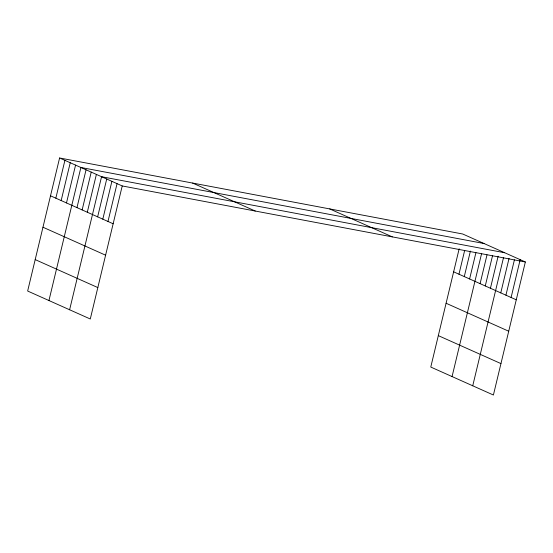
<?xml version="1.0" encoding="UTF-8"?>
<svg xmlns="http://www.w3.org/2000/svg" width="553" height="553" viewBox="0 0 553 553"><rect width="100%" height="100%" fill="white"/><g stroke="black" fill="none" stroke-linecap="round" stroke-linejoin="round"><path stroke-width="0.83" d="M59.593 157.978L27.65 291.03L90.284 318.998L122.227 185.946L59.593 157.978L462.716 234.002L525.35 261.97L493.407 395.022L430.773 367.054L459.163 248.802M55.832 198.181L64.915 160.349M61.162 200.559L70.238 162.727M66.484 202.937L75.567 165.105M48.947 300.542L80.89 167.483L484.013 243.514M76.971 207.624L86.054 169.792M82.141 209.933L91.224 172.101M87.305 212.234L96.388 174.409M69.616 309.77L101.558 176.718L504.682 252.742M97.639 216.852L106.722 179.02M102.81 219.161L111.893 181.329M107.98 221.47L117.056 183.637M458.962 274.205L464.686 250.357M464.285 276.583L470.403 251.09M469.608 278.961L475.926 252.645M452.071 376.565L481.642 253.378M480.101 283.648L487.006 254.864M485.264 285.956L492.571 255.527M490.435 288.265L498.135 256.191M472.739 385.794L503.5 257.677M500.769 292.876L509.057 258.334M505.933 295.184L514.421 259.82M511.103 297.493L520.179 259.661M122.227 185.946L525.35 261.97M329.685 208.91L392.319 236.884M453.633 271.827L516.267 299.802M192.624 183.064L255.258 211.032M446.091 303.251L508.725 331.226M438.322 335.63L500.949 363.598M50.51 195.803L113.144 223.771M42.968 227.228L105.602 255.196M35.192 259.606L97.826 287.574"/></g></svg>
